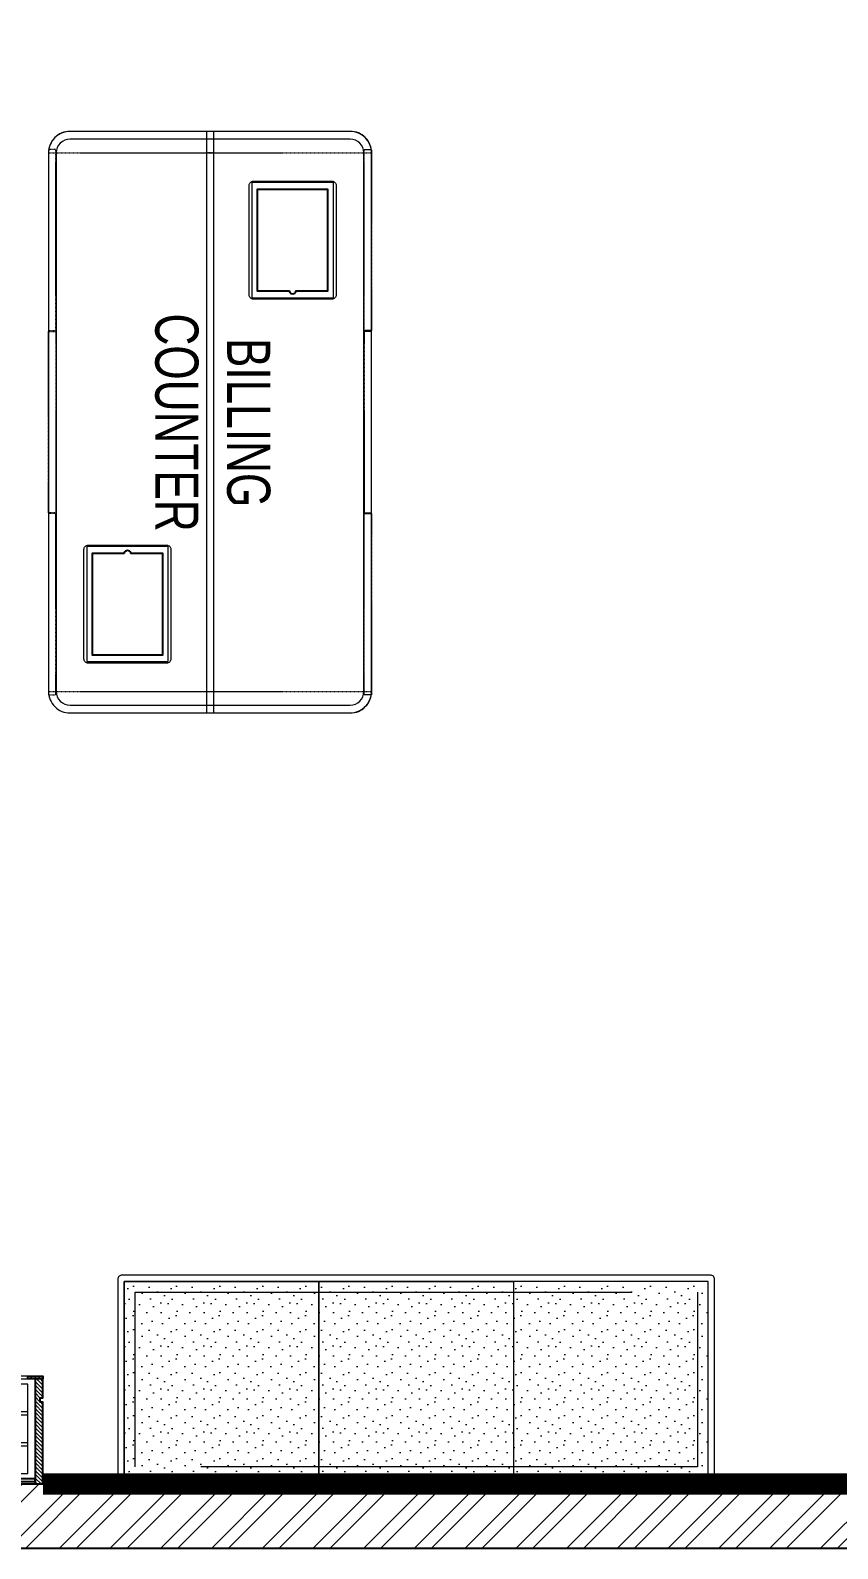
# Model space of a CAD drawing. Header units: feet. Extents: x 4081045 to 4105960, y -5462154 to -5452244.
# Drawn here: x 4097703 to 4099576, y -5460174 to -5456650 of the extents above; entities that cross this region are included whole.
import ezdxf

# ---------------------------------------------------------------- set-up
doc = ezdxf.new("R2010")
doc.units = ezdxf.units.FT
doc.header["$LTSCALE"] = 33
doc.header["$MEASUREMENT"] = 0
for name, pattern in [('ACAD_ISO03W100', [30, 12, -18]), ('HIDDEN2', [4.7625, 3.175, -1.5875]), ('HIDDENX2', [0.75, 0.5, -0.25])]:
    doc.linetypes.add(name, pattern=pattern)
doc.layers.add('A-WALL', color=1, linetype='Continuous')
for name, color, linetype, lineweight in [('A-WALL HATCH', 251, 'Continuous', 0), ('LENS-HATCH', 251, 'Continuous', 5), ('LENS-TEXT', 31, 'Continuous', 5), ('LENS_DIMENSION', 193, 'Continuous', 0), ('LK-FF&E FLOOR', 1, 'Continuous', 9), ('LK-FF&E WALL', 1, 'Continuous', 9), ('LK-MIRROR', 133, 'Continuous', 13), ('LN-ELEVATION-1', 81, 'Continuous', 25), ('LN-ELEVATION-2', 103, 'Continuous', 20), ('LN-ELEVATION-3', 125, 'Continuous', 18), ('LN-ELEVATION-5', 167, 'Continuous', 5), ('LN-HATCH', 251, 'Continuous', 0)]:
    doc.layers.add(name, color=color, linetype=linetype, lineweight=lineweight)
doc.styles.add('LK TXT', font='GILC____.TTF', dxfattribs={"height": 100})
pattern_1 = [(45, (7858054.0837, 3504049.203), (-4.4901280605, 4.4901280605), [])]

# ---------------------------------------------------------------- blocks, each defined once
blk = doc.blocks.new('A$Ca052e964')
at = {"layer": 'A-WALL HATCH'}
h = blk.add_hatch(dxfattribs=at)
h.set_pattern_fill('ANSI32', color=256, scale=222)
h.set_pattern_definition([(45, (-3491259.28, 5460705.52), (-58.8666395, 58.8666395), []), (45, (-3491220.04, 5460705.52), (-58.8666395, 58.8666395), [])])
h.paths.add_polyline_path([(-150, 4734), (-150, 4414.4), (0, 4414.4), (0, 5102), (-3731, 5102), (-3731, 5379), (-4917, 5379), (-4917, 5124), (-4528, 5124), (-4528, 4575), (-3731, 4575), (-3731, 4952), (-409, 4952), (-409, 4734)])
h.paths.add_polyline_path([(0, 797.2), (0, 4414.4), (-150, 4414.4), (-150, 797.2)])
h.paths.add_polyline_path([(0, 0), (0, 797.2), (-150, 797.2), (-150, 150), (-5503.1, 150), (-5503.1, 0)])
h.paths.add_polyline_path([(-5503.1, 0), (-5503.1, 150), (-10984.8, 150), (-10984.8, 0)])
h.paths.add_polyline_path([(-10984.8, 0), (-10984.8, 150), (-20135, 150), (-20163, 108.6), (-20236.3, 0)])
h.paths.add_polyline_path([(-15761, 4575), (-15761, 5124), (-15378, 5124), (-15378, 5379), (-16604.1, 5379), (-17147, 4575)])
h.paths.add_polyline_path([(-11495, 5124), (-11495, 5379), (-12150, 5379), (-12150, 5124)])
h.paths.add_polyline_path([(-8160, 5124), (-8160, 5379), (-8210, 5379), (-8806, 5379), (-8806, 5124)])
at = {"layer": 'A-WALL'}
blk.add_lwpolyline([(-20135, 150), (-150, 150), (-150, 4734), (-409, 4734), (-409, 4952), (-3731, 4952), (-3731, 4575), (-4528, 4575), (-4528, 5124), (-4917, 5124), (-4917, 5379), (-3731, 5379), (-3731, 5102), (0, 5102), (0, 0), (-20236.3, 0)], dxfattribs=at)
blk = doc.blocks.new('I-PAD Frame')
at = {"color": 3, "linetype": 'Continuous'}
blk.add_lwpolyline([(357868.7, -232321.1), (358122.7, -232321.1, 0.414214), (358132.7, -232311.1), (358132.7, -232129.1, 0.414214), (358122.7, -232119.1), (357868.7, -232119.1, 0.414214), (357858.7, -232129.1), (357858.7, -232311.1, 0.414214)], format="xyb", close=True, dxfattribs=at)
at = {"color": 3, "linetype": 'Continuous', "lineweight": 25}
blk.add_lwpolyline([(358113.2, -232229.7), (358113.2, -232302.1), (357878.2, -232302.1), (357878.2, -232138.1), (358113.2, -232138.1), (358113.2, -232210.6, 0.327538), (358114.6, -232212.5, -0.733799), (358114.6, -232227.8, 0.327538)], format="xyb", close=True, dxfattribs=at)
blk = doc.blocks.new('Billing Counter-1350')
at = {"color": 5, "linetype": 'HIDDENX2', "ltscale": 0.025}
for p, q in [((-625, -375), (-625, 375)), ((625, -375), (625, 375))]:
    blk.add_line(p, q, dxfattribs=at)
at = {"color": 0, "linetype": 'Continuous'}
for p, q in [((625, 375), (-625, 375)), ((675, -325), (675, 325)), ((-625, -375), (625, -375))]:
    blk.add_line(p, q, dxfattribs=at)
at = {"color": 2, "linetype": 'Continuous'}
blk.add_line((624, -375), (625, -375), dxfattribs=at)
at = {"color": 2, "linetype": 'HIDDENX2', "ltscale": 0.025}
for points in [[(-633, 375), (-212.4, 375), (-212.4, 358), (-633, 358)], [(210.3, 375), (-210.3, 375), (-210.3, 358), (210.3, 358)], [(212.3, 375), (632.9, 375), (632.9, 358), (212.3, 358)], [(-633, -375), (-212.4, -375), (-212.4, -358), (-633, -358)], [(210.3, -375), (-210.3, -375), (-210.3, -358), (210.3, -358)], [(212.3, -375), (632.9, -375), (632.9, -358), (212.3, -358)]]:
    blk.add_lwpolyline(points, close=True, dxfattribs=at)
at = {"color": 5, "linetype": 'Continuous'}
for points in [[(-555.9, 97.3), (-288.9, 97.3), (-288.9, 286.2), (-555.9, 286.2)], [(555.9, -97.3), (288.9, -97.3), (288.9, -286.2), (555.9, -286.2)]]:
    blk.add_lwpolyline(points, close=True, dxfattribs=at)
at = {"color": 5, "linetype": 'HIDDENX2', "ltscale": 0.025}
blk.add_lwpolyline([(625, 8.5), (-625, 8.5), (-625, -8.5), (625, -8.5)], close=True, dxfattribs=at)
at = {"color": 0, "linetype": 'Continuous'}
for centre, start, end in [((-625, 325), 90, 180), ((625, 325), 0, 90), ((625, -325), 270, 0)]:
    blk.add_arc(centre, 50, start, end, dxfattribs=at)
at = {"layer": 'LN-ELEVATION-2'}
blk.add_line((-675, 325), (-675, -325), dxfattribs=at)
for points in [[(625, 375), (-625, 375, 0.414214), (-675, 325), (-675, -325, 0.414214), (-625, -375), (625, -375, 0.414214), (675, -325), (675, 325, 0.414214)], [(625, 357), (-625, 357, 0.414214), (-657, 325), (-657, -325, 0.414214), (-625, -357), (625, -357, 0.414214), (657, -325), (657, 325, 0.414214)]]:
    blk.add_lwpolyline(points, format="xyb", close=True, dxfattribs=at)
blk.add_lwpolyline([(-675, -8.5), (675, -8.5), (675, 8.5), (-675, 8.5)], close=True, dxfattribs=at)
blk.add_arc((-625, -325), 50, 180, 270, dxfattribs=at)
at = {"color": 2, "linetype": 'Continuous', "xscale": -1, "rotation": 180}
blk.add_blockref('I-PAD Frame', (-358418.2, -232028.4), dxfattribs=at)
at = {"color": 2, "linetype": 'Continuous', "xscale": -1}
blk.add_blockref('I-PAD Frame', (358418.2, 232028.4), dxfattribs=at)
at = {"layer": 'LENS-TEXT', "color": 0, "linetype": 'Continuous', "ltscale": 3, "insert": (1, 5.6), "char_height": 100, "attachment_point": 5, "style": 'LK TXT'}
blk.add_mtext_dynamic_manual_height_columns('BILLING COUNTER', width=353.056, gutter_width=0.5, heights=[0], dxfattribs=at)
blk = doc.blocks.new('3 seater Bench 1385')
at = {"layer": 'LENS-HATCH', "lineweight": 0}
h = blk.add_hatch(dxfattribs=at)
h.set_pattern_fill('STIP1', color=177, scale=100, angle=270, pattern_type=2)
h.set_pattern_definition([(270, (6617025.25, -170439.11), (100, -2e-13), [0, -100]), (270, (6617009.25, -170451.11), (100, -2e-13), [0, -100]), (270, (6616985.25, -170446.11), (100, -2e-13), [0, -100]), (270, (6616962.25, -170481.11), (100, -2e-13), [0, -100]), (270, (6616998.25, -170478.11), (100, -2e-13), [0, -100]), (270, (6617022.25, -170505.11), (100, -2e-13), [0, -100]), (270, (6617029.25, -170470.11), (100, -2e-13), [0, -100]), (270, (6616988.25, -170512.11), (100, -2e-13), [0, -100]), (270, (6616956.25, -170507.11), (100, -2e-13), [0, -100]), (270, (6616941.25, -170433.11), (100, -2e-13), [0, -100]), (270, (6616961.25, -170451.11), (100, -2e-13), [0, -100]), (270, (6616942.25, -170465.11), (100, -2e-13), [0, -100]), (270, (6617006.25, -170526.11), (100, -2e-13), [0, -100]), (270, (6616981.25, -170494.11), (100, -2e-13), [0, -100]), (270, (6617014.25, -170486.11), (100, -2e-13), [0, -100]), (270, (6617005.25, -170503.11), (100, -2e-13), [0, -100]), (270, (6616978.25, -170467.11), (100, -2e-13), [0, -100]), (270, (6617032.25, -170495.11), (100, -2e-13), [0, -100]), (270, (6616973.25, -170526.11), (100, -2e-13), [0, -100]), (270, (6616943.25, -170523.11), (100, -2e-13), [0, -100])])
h.paths.add_polyline_path([(677.5, 227.5), (225.8, 227.5), (225.8, -227.5), (677.5, -227.5)])
h.paths.add_polyline_path([(-225.8, 227.5), (225.8, 227.5), (225.8, -227.5), (-225.8, -227.5)])
h.paths.add_polyline_path([(-677.5, 227.5), (-225.8, 227.5), (-225.8, -227.5), (-677.5, -227.5)])
at = {"layer": 'LN-ELEVATION-2', "ltscale": 0.5}
for points in [[(-677.5, 227.5), (-225.8, 227.5), (-225.8, -227.5), (-677.5, -227.5)], [(-225.8, 227.5), (225.8, 227.5), (225.8, -227.5), (-225.8, -227.5)], [(677.5, 227.5), (225.8, 227.5), (225.8, -227.5), (677.5, -227.5)]]:
    blk.add_lwpolyline(points, close=True, dxfattribs=at)
at = {"layer": 'LN-ELEVATION-5', "ltscale": 0.5}
blk.add_lwpolyline([(682.5, 242.5), (-682.5, 242.5, 0.414214), (-692.5, 232.5), (-692.5, -232.5, 0.414214), (-682.5, -242.5), (682.5, -242.5, 0.414214), (692.5, -232.5), (692.5, 232.5, 0.414214)], format="xyb", close=True, dxfattribs=at)
blk.add_lwpolyline([(677.5, 227.5), (-677.5, 227.5), (-677.5, -227.5), (677.5, -227.5)], close=True, dxfattribs=at)
at = {"layer": 'LN-ELEVATION-5', "linetype": 'HIDDEN2', "ltscale": 11}
blk.add_lwpolyline([(-652.5, 202.5), (652.5, 202.5), (652.5, -202.5), (-652.5, -202.5)], close=True, dxfattribs=at)
blk = doc.blocks.new('VC HD 1200')
at = {"layer": 'LN-HATCH', "ltscale": 0.5}
h = blk.add_hatch(dxfattribs=at)
h.set_pattern_fill('ANSI31', color=256, scale=2)
h.set_pattern_definition([(45, (3760859.753, 1795248.936), (-4.490128061, 4.490128061), [])])
h.paths.add_polyline_path([(-1200, 250), (-1200, 60), (-1194, 60), (-1194, 50), (-1200, 50), (-1200, 6), (-1182, 6), (-1182, 250)])
h = blk.add_hatch(dxfattribs=at)
h.set_pattern_fill('ANSI31', color=256, scale=2)
h.set_pattern_definition(pattern_1)
h.paths.add_polyline_path([(0, 250), (0, 60), (-6, 60), (-6, 50), (0, 50), (0, 6), (-18, 6), (-18, 250)])
h = blk.add_hatch(dxfattribs=at)
h.set_pattern_fill('ANSI31', color=256, scale=2)
h.set_pattern_definition([(45, (7858047.0837, 3504049.203), (-4.4901280605, 4.4901280605), [])])
h.paths.add_polyline_path([(-1165, 6), (-1165, 0), (-1200, 0), (-1200, 6)])
h = blk.add_hatch(dxfattribs=at)
h.set_pattern_fill('ANSI31', color=256, scale=2)
h.set_pattern_definition(pattern_1)
h.paths.add_polyline_path([(-28, 6), (-28, 0), (0, 0), (0, 6)])
at = {"layer": 'LN-ELEVATION-1', "ltscale": 0.5}
for points in [[(-1200, 250), (-1200, 60), (-1194, 60), (-1194, 50), (-1200, 50), (-1200, 6), (-1182, 6), (-1182, 250)], [(0, 250), (0, 60), (-6, 60), (-6, 50), (0, 50), (0, 6), (-18, 6), (-18, 250)], [(-18, 238), (-1182, 238), (-1182, 244), (-18, 244)], [(-1165, 6), (-1165, 0), (-1200, 0), (-1200, 6)], [(-35, 6), (-35, 0), (0, 0), (0, 6)]]:
    blk.add_lwpolyline(points, close=True, dxfattribs=at)
at = {"layer": 'LN-ELEVATION-3', "ltscale": 0.5}
for p, q in [((-1182, 250), (-18, 250)), ((-1165, 6), (-35, 6)), ((-35, 0), (-1165, 0))]:
    blk.add_line(p, q, dxfattribs=at)
for points in [[(-1165, 226), (-35, 226), (-35, 18), (-1165, 18)], [(-1165, 226), (-983.3, 226), (-983.3, 162), (-1165, 162)], [(-975.3, 226), (-793.7, 226), (-793.7, 162), (-975.3, 162)], [(-785.7, 226), (-604, 226), (-604, 162), (-785.7, 162)], [(-596, 226), (-414.3, 226), (-414.3, 162), (-596, 162)], [(-406.3, 226), (-224.7, 226), (-224.7, 162), (-406.3, 162)], [(-216.7, 226), (-35, 226), (-35, 162), (-216.7, 162)], [(-1165, 90), (-983.3, 90), (-983.3, 154), (-1165, 154)], [(-975.3, 154), (-793.7, 154), (-793.7, 90), (-975.3, 90)], [(-785.7, 154), (-604, 154), (-604, 90), (-785.7, 90)], [(-596, 154), (-414.3, 154), (-414.3, 90), (-596, 90)], [(-406.3, 154), (-224.7, 154), (-224.7, 90), (-406.3, 90)], [(-216.7, 154), (-35, 154), (-35, 90), (-216.7, 90)], [(-1165, 82), (-983.3, 82), (-983.3, 18), (-1165, 18)], [(-975.3, 82), (-793.7, 82), (-793.7, 18), (-975.3, 18)], [(-785.7, 82), (-604, 82), (-604, 18), (-785.7, 18)], [(-596, 82), (-414.3, 82), (-414.3, 18), (-596, 18)], [(-406.3, 82), (-224.7, 82), (-224.7, 18), (-406.3, 18)], [(-216.7, 82), (-35, 82), (-35, 18), (-216.7, 18)]]:
    blk.add_lwpolyline(points, close=True, dxfattribs=at)

msp = doc.modelspace()

# ---------------------------------------------------------------- linework, layer by layer
at = {"layer": 'LK-MIRROR', "linetype": 'ACAD_ISO03W100', "ltscale": 0.05, "const_width": 50}
msp.add_lwpolyline([(4099731.9, -5460023.9), (4097731.9, -5460023.9)], dxfattribs=at)

# ---------------------------------------------------------------- block references
at = {"layer": 'LENS_DIMENSION'}
msp.add_blockref('A$Ca052e964', (4105959.9, -5460173.9), dxfattribs=at)
at = {"layer": 'LK-FF&E FLOOR', "rotation": 270}
msp.add_blockref('Billing Counter-1350', (4098119.9, -5457559.3), dxfattribs=at)
at = {"layer": 'LK-FF&E FLOOR'}
msp.add_blockref('3 seater Bench 1385', (4098598.4, -5459781.4), dxfattribs=at)
at = {"layer": 'LK-FF&E WALL', "xscale": -1, "rotation": 180}
msp.add_blockref('VC HD 1200', (4097731.9, -5459773.9), dxfattribs=at)

doc.saveas('drawing.dxf')
